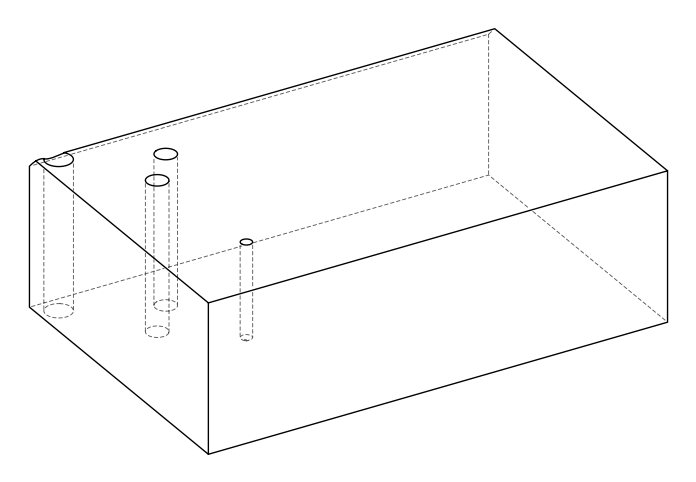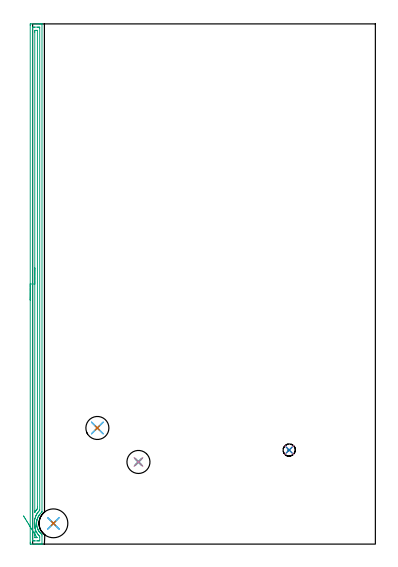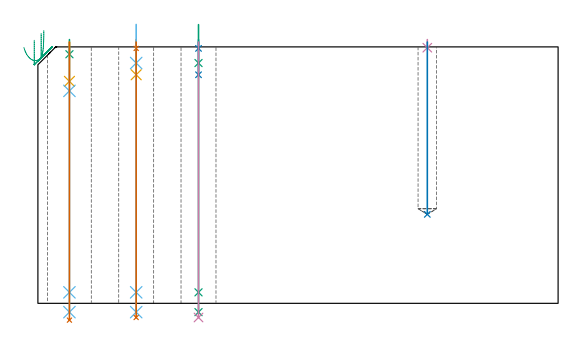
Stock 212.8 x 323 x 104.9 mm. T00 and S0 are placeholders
(PLAN: 15 operations, 11 tool changes, 11.6 min)
(1 SPOT_DRILL | STEP1HOLE | NXT0321_9005460120000 | 0.03 min | 2 mm3)
(2 SPOT_DRILL_1 | STEP1HOLE_1 | NXT0321_9005460120000 | 0.03 min | 2 mm3)
(3 SPOT_DRILL_2 | STEP1HOLE_2 | NXT0321_9005460120000 | 0.05 min | 183 mm3)
(4 SPOT_DRILL_3 | STEP1POCKET | NXT0321_9005460120000 | 0.03 min | 0 mm3)
(5 DRILL_BLIND_HOLE_INTO_CENTER | STEP1HOLE | UGT0301_195 | 0.06 min | 444 mm3)
(6 GUN_DRILL_THROUGH_HOLE | STEP1HOLE | UGT0307_006 | 0.57 min | 6203 mm3)
(7 DRILL_TO_ENLARGE_THROUGH_HOLE | STEP1HOLE | UGT0301_275 | 0.45 min | 10170 mm3)
(8 DRILL_BLIND_HOLE_INTO_CENTER_1 | STEP1HOLE_1 | UGT0301_195 | 0.06 min | 443 mm3)
(9 GUN_DRILL_THROUGH_HOLE_1 | STEP1HOLE_1 | UGT0307_006 | 0.57 min | 6203 mm3)
(10 DRILL_TO_ENLARGE_THROUGH_HOLE_1 | STEP1HOLE_1 | UGT0301_275 | 0.45 min | 10170 mm3)
(11 DRILL_BLIND_HOLE_INTO_CENTER_2 | STEP1HOLE_2 | UGT0301_209 | 0.07 min | 712 mm3)
(12 GUN_DRILL_THROUGH_HOLE_2 | STEP1HOLE_2 | UGT0307_006 | 0.54 min | 5868 mm3)
(13 DRILL_TO_ENLARGE_THROUGH_HOLE_2 | STEP1HOLE_2 | UGT0301_249 | 0.46 min | 19604 mm3)
(14 DRILL_BLIND_HOLE_INTO_CENTER_3 | STEP1POCKET | UGT0301_195 | 0.28 min | 3020 mm3)
(15 AREA_MILL | FG_CHAMFER_SURFACE | UGT0205_001 | 8.02 min | 8568 mm3)
(TOOL NXT0321_9005460120000 | NC Spot Drill, 142deg, 12mm, Carbide, Uncoated | D12 PA142 FL30 Z2)
(TOOL UGT0301_195 | Twist Drill 7.6 mm | D7.6 PA118 FL73 Z2)
(TOOL UGT0307_006 | Gun Drill 9 mm | D9 PA130 FL24 Z1)
(TOOL UGT0301_275 | Twist Drill 14.3 mm | D14.3 PA118 FL114 Z2)
(TOOL UGT0301_209 | Twist Drill 9.4 mm | D9.4 PA118 FL78 Z2)
(TOOL UGT0301_249 | Twist Drill 17.9 mm | D17.9 PA118 FL130 Z2)
(TOOL UGT0205_001 | Chamfer Mill 20 x 3 x 45 deg. | D20 FL50 Z2)
(OP 1 SPOT_DRILL)
G17 G21 G94 G90
T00 M6
G54
G17 G0 G90 X40.2 Y72.1 S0 M3
G43 Z114.9 H0
G94 G81 G98 Z104.28 F250. R107.9
G80
M5
M2
(OP 2 SPOT_DRILL_1)
G17 G21 G94 G90
T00 M6
G54
G17 G0 G90 X65.7 Y51. S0 M3
G43 Z114.9 H0
G94 G81 G98 Z104.285 F250. R107.9
G80
M5
M2
(OP 3 SPOT_DRILL_2)
G17 G21 G94 G90
T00 M6
G54
G17 G0 G90 X12.9 Y12.9 S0 M3
G43 Z114.9 H0
G94 G81 G98 Z101.9 F250. R107.9
G80
M5
M2
(OP 4 SPOT_DRILL_3)
G17 G21 G94 G90
T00 M6
G54
G17 G0 G90 X159.3 Y58.4 S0 M3
G43 Z114.9 H0
G94 G81 G98 Z104.573 F250. R107.9
G80
M5
M2
(OP 5 DRILL_BLIND_HOLE_INTO_CENTER)
G17 G21 G94 G90
T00 M6
G54
G17 G0 G90 X40.2 Y72.1 S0 M3
G43 Z114.9 H0
G94 G81 G98 Z93.5 F250. R106.9
G80
M5
M2
(OP 6 GUN_DRILL_THROUGH_HOLE)
G17 G21 G94 G90
T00 M6
G54
G17 G0 G90 X40.2 Y72.1 M8
G43 Z114.9 H0
Z114.08
S716 M3
G94 G1 Z98.302 F125. M26
G4 X.084
Z4.5 F250.
G4 X.084
Z-3.598 F125.
G4 X.084
M5
M9
G0 Z114.08
Z114.9
M2
(OP 7 DRILL_TO_ENLARGE_THROUGH_HOLE)
G17 G21 G94 G90
T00 M6
G54
G17 G0 G90 X40.2 Y72.1 S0 M3
G43 Z114.9 H0
G94 G73 G98 Z-5.796 F250. Q13.837 R106.9
G80
M5
M2
(OP 8 DRILL_BLIND_HOLE_INTO_CENTER_1)
G17 G21 G94 G90
T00 M6
G54
G17 G0 G90 X65.7 Y51. S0 M3
G43 Z114.9 H0
G94 G81 G98 Z93.5 F250. R106.9
G80
M5
M2
(OP 9 GUN_DRILL_THROUGH_HOLE_1)
G17 G21 G94 G90
T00 M6
G54
G17 G0 G90 X65.7 Y51. M8
G43 Z114.9 H0
Z114.016
S716 M3
G94 G1 Z98.302 F125. M26
G4 X.084
Z4.5 F250.
G4 X.084
Z-3.598 F125.
G4 X.084
M5
M9
G0 Z114.016
Z114.9
M2
(OP 10 DRILL_TO_ENLARGE_THROUGH_HOLE_1)
G17 G21 G94 G90
T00 M6
G54
G17 G0 G90 X65.7 Y51. S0 M3
G43 Z114.9 H0
G94 G73 G98 Z-5.796 F250. Q13.837 R106.9
G80
M5
M2
(OP 11 DRILL_BLIND_HOLE_INTO_CENTER_2)
G17 G21 G94 G90
T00 M6
G54
G17 G0 G90 X12.9 Y12.9 S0 M3
G43 Z114.9 H0
G94 G81 G98 Z90.8 F250. R106.9
G80
M5
M2
(OP 12 GUN_DRILL_THROUGH_HOLE_2)
G17 G21 G94 G90
T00 M6
G54
G17 G0 G90 X12.9 Y12.9 M8
G43 Z114.9 H0
Z104.915
S716 M3
G94 G1 Z86.905 F125. M26
G4 X.084
Z4.5 F250.
G4 X.084
Z-3.598 F125.
G4 X.084
M5
M9
G0 Z104.915
Z114.9
M2
(OP 13 DRILL_TO_ENLARGE_THROUGH_HOLE_2)
G17 G21 G94 G90
T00 M6
G54
G17 G0 G90 X12.9 Y12.9 S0 M3
G43 Z114.9 H0
G94 G73 G98 Z-6.878 F250. Q15.968 R106.9
G80
M5
M2
(OP 14 DRILL_BLIND_HOLE_INTO_CENTER_3)
G17 G21 G94 G90
T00 M6
G54
G17 G0 G90 X159.3 Y58.4 S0 M3
G43 Z114.9 H0
G94 G81 G98 Z36.4 F250. R106.9
G80
M5
M2
(OP 15 AREA_MILL)
G17 G21 G94 G90
T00 M6
G54
G17 G0 G90 X-1.5 Y151.5 S1061 M3
G43 Z114.9 H0
Z107.6
G94 G1 Y151.538 Z106.728 F250.
Y151.652 Z105.864
Y151.841 Z105.012
Y152.103 Z104.18
Y152.437 Z103.374
Y152.84 Z102.6
Y153.308 Z101.864
Y153.84 Z101.172
Y154.429 Z100.529
Y155.072 Z99.94
Y155.764 Z99.409
Y156.5 Z98.94
Y157.274 Z98.537
Y158.08 Z98.203
Y158.912 Z97.941
Y159.764 Z97.752
Y160.628 Z97.638
Y161.5 Z97.6
Y322.028
X-1.499 Y322.376 Z97.601
X-1.494 Y322.916 Z97.603
X-1.491 Y322.992 Z97.606
X-0.958 Y323. Z98.139
X2.594 Z101.689
X4.019 Z103.115
X4.37 Z103.465
X5.073 Z104.172
X5.371 Z104.471
X5.763 Y322.993 Z104.854
X5.797 Y322.99 Z104.888
X5.8 Y322.823 Z104.9
Y20.286
X5.794 Y19.887 Z104.892
X5.702 Y19.799 Z104.802
X5.532 Y19.654 Z104.632
X5.332 Y19.475 Z104.432
X4.973 Y19.117 Z104.073
X4.495 Y18.581 Z103.594
X4.091 Y18.057 Z103.19
X4.074 Y18.031 Z103.173
X3.844 Y17.688 Z102.943
X3.586 Y17.245 Z102.683
X3.348 Y16.795 Z102.447
X3.209 Y16.5 Z102.308
X3.12 Y16.264 Z102.215
X3.026 Y16.024 Z102.122
X2.98 Y15.902 Z102.074
X2.953 Y15.818 Z102.046
X2.831 Y15.457 Z101.93
X2.807 Y15.371 Z101.906
X2.709 Y15.008 Z101.807
X2.691 Y14.924 Z101.789
X2.612 Y14.563 Z101.712
X2.54 Y14.115 Z101.638
X2.491 Y13.669 Z101.588
X2.474 Y13.364 Z101.567
X2.463 Y13.222 Z101.56
Y13.199
Y13.136 Z101.558
X2.459 Y12.775 Z101.555
X2.462 Y12.722 Z101.556
X2.466 Y12.591 Z101.563
X2.475 Y12.397 Z101.569
X2.477 Y12.329 Z101.573
X2.487 Y12.209 Z101.585
X2.517 Y11.882 Z101.614
X2.53 Y11.796 Z101.626
X2.579 Y11.435 Z101.678
X2.665 Y10.988 Z101.764
X2.774 Y10.542 Z101.873
X2.911 Y10.094 Z102.007
X2.943 Y10.008 Z102.036
X3. Y9.842 Z102.096
X3.069 Y9.649 Z102.164
X3.105 Y9.561 Z102.2
X3.148 Y9.451 Z102.247
X3.186 Y9.358 Z102.285
X3.21 Y9.301 Z102.307
X3.229 Y9.263 Z102.325
X3.375 Y8.965 Z102.471
X3.412 Y8.886 Z102.511
X3.477 Y8.756 Z102.575
X3.482 Y8.746 Z102.581
X3.527 Y8.668 Z102.624
X3.731 Y8.305 Z102.83
X3.862 Y8.094 Z102.962
X4.006 Y7.862 Z103.106
X4.091 Y7.738 Z103.191
X4.391 Y7.348 Z103.489
X4.702 Y6.969 Z103.801
X4.782 Y6.88 Z103.881
X4.835 Y6.82 Z103.935
X4.973 Y6.676 Z104.073
X5.289 Y6.371 Z104.389
X5.614 Y6.076 Z104.714
X5.794 Y5.922 Z104.892
X5.8 Y5.092 Z104.9
Y0.177
X5.797 Y0.01 Z104.888
X5.763 Y0.007 Z104.854
X5.371 Y0. Z104.47
X5.073 Z104.172
X4.37 Z103.465
X3.131 Z102.228
X2.594 Z101.689
X1.974 Z101.07
X-0.958 Y0.001 Z98.139
X-1.2 Y0.003 Z97.897
X-1.492 Y0.008 Z97.606
X-1.494 Y0.084 Z97.603
X-1.499 Y0.624 Z97.601
X-1.5 Y1.17 Z97.6
Y161.5
X-0.086 Z99.014
X-0.085 Y320.604 Z99.015
X-0.07 Y320.99 Z99.03
X0.412 Y320.998 Z99.512
X0.818 Y320.999 Z99.918
X1.298 Y321. Z100.398
X3.073 Z102.173
X3.482 Y320.999 Z102.582
X3.964 Y320.997 Z103.064
X4.37 Y320.99 Z103.47
X4.385 Y320.589 Z103.485
Y320.573
Y21.18
X4.384 Y21.165 Z103.484
X4.37 Y20.974 Z103.47
X4.042 Y20.616 Z103.142
X3.743 Y20.286 Z102.843
X3.622 Y20.145 Z102.722
X3.482 Y19.972 Z102.582
X3.232 Y19.644 Z102.332
X3.047 Y19.393 Z102.147
X2.865 Y19.12 Z101.965
X2.594 Y18.684 Z101.694
X2.525 Y18.568 Z101.625
X2.487 Y18.499 Z101.587
X2.219 Y17.983 Z101.319
X2.038 Y17.605 Z101.138
X1.941 Y17.369 Z101.041
X1.706 Y16.775 Z100.806
X1.69 Y16.728 Z100.79
X1.684 Y16.711 Z100.784
X1.482 Y16.043 Z100.582
X1.42 Y15.818 Z100.52
X1.305 Y15.327 Z100.405
X1.227 Y14.924 Z100.327
X1.169 Y14.571 Z100.269
X1.105 Y14.03 Z100.205
X1.083 Y13.764 Z100.183
X1.051 Y13.136 Z100.151
X1.046 Y13.022 Z100.146
X1.044 Y12.909 Z100.144
X1.067 Y12.243 Z100.167
X1.074 Y12.114 Z100.174
X1.086 Y11.973 Z100.186
X1.156 Y11.349 Z100.256
X1.213 Y10.951 Z100.313
X1.309 Y10.455 Z100.409
X1.467 Y9.802 Z100.567
X1.539 Y9.561 Z100.639
X1.706 Y9.033 Z100.806
X1.821 Y8.706 Z100.921
X1.836 Y8.668 Z100.936
X1.93 Y8.443 Z101.03
X2.245 Y7.774 Z101.345
X2.362 Y7.54 Z101.462
X2.594 Y7.123 Z101.694
X2.738 Y6.88 Z101.838
X2.975 Y6.496 Z102.075
X3.355 Y5.986 Z102.455
X3.482 Y5.825 Z102.582
X3.812 Y5.428 Z102.912
X4.117 Y5.093 Z103.217
X4.37 Y4.825 Z103.47
X4.386 Y4.183 Z103.486
X4.385 Y2.396 Z103.485
X4.37 Y2.01 Z103.47
X3.888 Y2.002 Z102.988
X3.482 Y2.001 Z102.582
X3.002 Y2. Z102.102
X1.227 Z100.327
X0.818 Y2.001 Z99.918
X0.336 Y2.003 Z99.436
X-0.07 Y2.01 Z99.03
X-0.085 Y2.411 Z99.015
Y2.427
X-0.086 Y161.5 Z99.014
X1.328 Z100.428
X1.329 Y317.908 Z100.429
X1.33 Y318.286 Z100.43
X1.333 Y318.801 Z100.433
X1.336 Y318.982 Z100.436
X1.514 Y318.994 Z100.614
X1.706 Y318.997 Z100.806
X2.397 Y319. Z101.497
X2.594 Y318.999 Z101.694
X2.791 Y318.997 Z101.891
X2.923 Y318.993 Z102.023
X2.965 Y318.99 Z102.065
X2.967 Y318.973 Z102.067
X2.969 Y318.928 Z102.069
X2.971 Y318.801 Z102.071
Y22.968
X2.97 Y22.589 Z102.07
X2.966 Y22.074 Z102.066
X2.964 Y21.984 Z102.064
X2.911 Y21.917 Z102.011
X2.838 Y21.828 Z101.938
X2.594 Y21.531 Z101.694
X2.439 Y21.336 Z101.539
X2.319 Y21.18 Z101.419
X2.06 Y20.824 Z101.16
X1.706 Y20.297 Z100.806
X1.702 Y20.291 Z100.802
X1.334 Y19.691 Z100.434
X1.331 Y19.739 Z100.431
X1.33 Y19.771 Z100.43
X1.329 Y20.286 Z100.429
X1.328 Y20.525 Z100.428
Y161.5
Y162.372 Z100.467
Y163.236 Z100.58
Y164.088 Z100.769
Y164.92 Z101.032
Y165.726 Z101.365
Y166.5 Z101.768
Y167.236 Z102.237
Y167.928 Z102.768
Y168.571 Z103.357
Y169.16 Z104.001
Y169.692 Z104.693
Y170.16 Z105.428
Y170.563 Z106.202
Y170.897 Z107.008
Y171.159 Z107.84
Y171.348 Z108.692
Y171.462 Z109.557
Y171.5 Z110.428
G0 Z114.9
X-5.726 Y17.61
Z104.662
G1 X-5.496 Y17.237 Z103.908
X-5.233 Y16.809 Z103.194
X-4.939 Y16.33 Z102.527
X-4.615 Y15.803 Z101.912
X-4.265 Y15.233 Z101.353
X-3.89 Y14.623 Z100.854
X-3.494 Y13.978 Z100.42
X-3.079 Y13.304 Z100.053
X-2.65 Y12.605 Z99.757
X-2.208 Y11.886 Z99.533
X-1.758 Y11.154 Z99.383
X-1.303 Y10.414 Z99.309
X-0.846 Y9.67 Z99.311
X-0.391 Y8.93 Z99.39
X0.059 Y8.198 Z99.543
X0.499 Y7.481 Z99.771
X0.928 Y6.783 Z100.071
X1.342 Y6.11 Z100.442
X1.706 Y5.518 Z100.806
X1.975 Y5.093 Z101.075
X2.781 Y4.01 Z101.881
X2.594 Y4.005 Z101.694
X2.398 Y4.001 Z101.498
X1.706 Z100.806
X1.509 Y4.003 Z100.609
X1.377 Y4.007 Z100.477
X1.335 Y4.01 Z100.435
X1.333 Y4.027 Z100.433
X1.331 Y4.072 Z100.431
X1.329 Y4.199 Z100.429
Y5.472
X1.333 Y5.986 Z100.433
X1.335 Y6.059 Z100.435
X1.342 Y6.11 Z100.442
X1.448 Y6.964 Z100.586
X1.552 Y7.802 Z100.805
X1.653 Y8.618 Z101.097
X1.751 Y9.406 Z101.459
X1.845 Y10.159 Z101.889
X1.933 Y10.872 Z102.383
X2.016 Y11.54 Z102.938
X2.093 Y12.157 Z103.55
X2.162 Y12.719 Z104.213
X2.225 Y13.222 Z104.924
X2.279 Y13.661 Z105.676
X2.325 Y14.033 Z106.463
X2.363 Y14.336 Z107.281
X2.392 Y14.567 Z108.121
X2.411 Y14.725 Z108.979
X2.422 Y14.807 Z109.848
Y14.814 Z110.72
X2.414 Y14.746 Z111.59
G0 Z114.9
M5
M2
